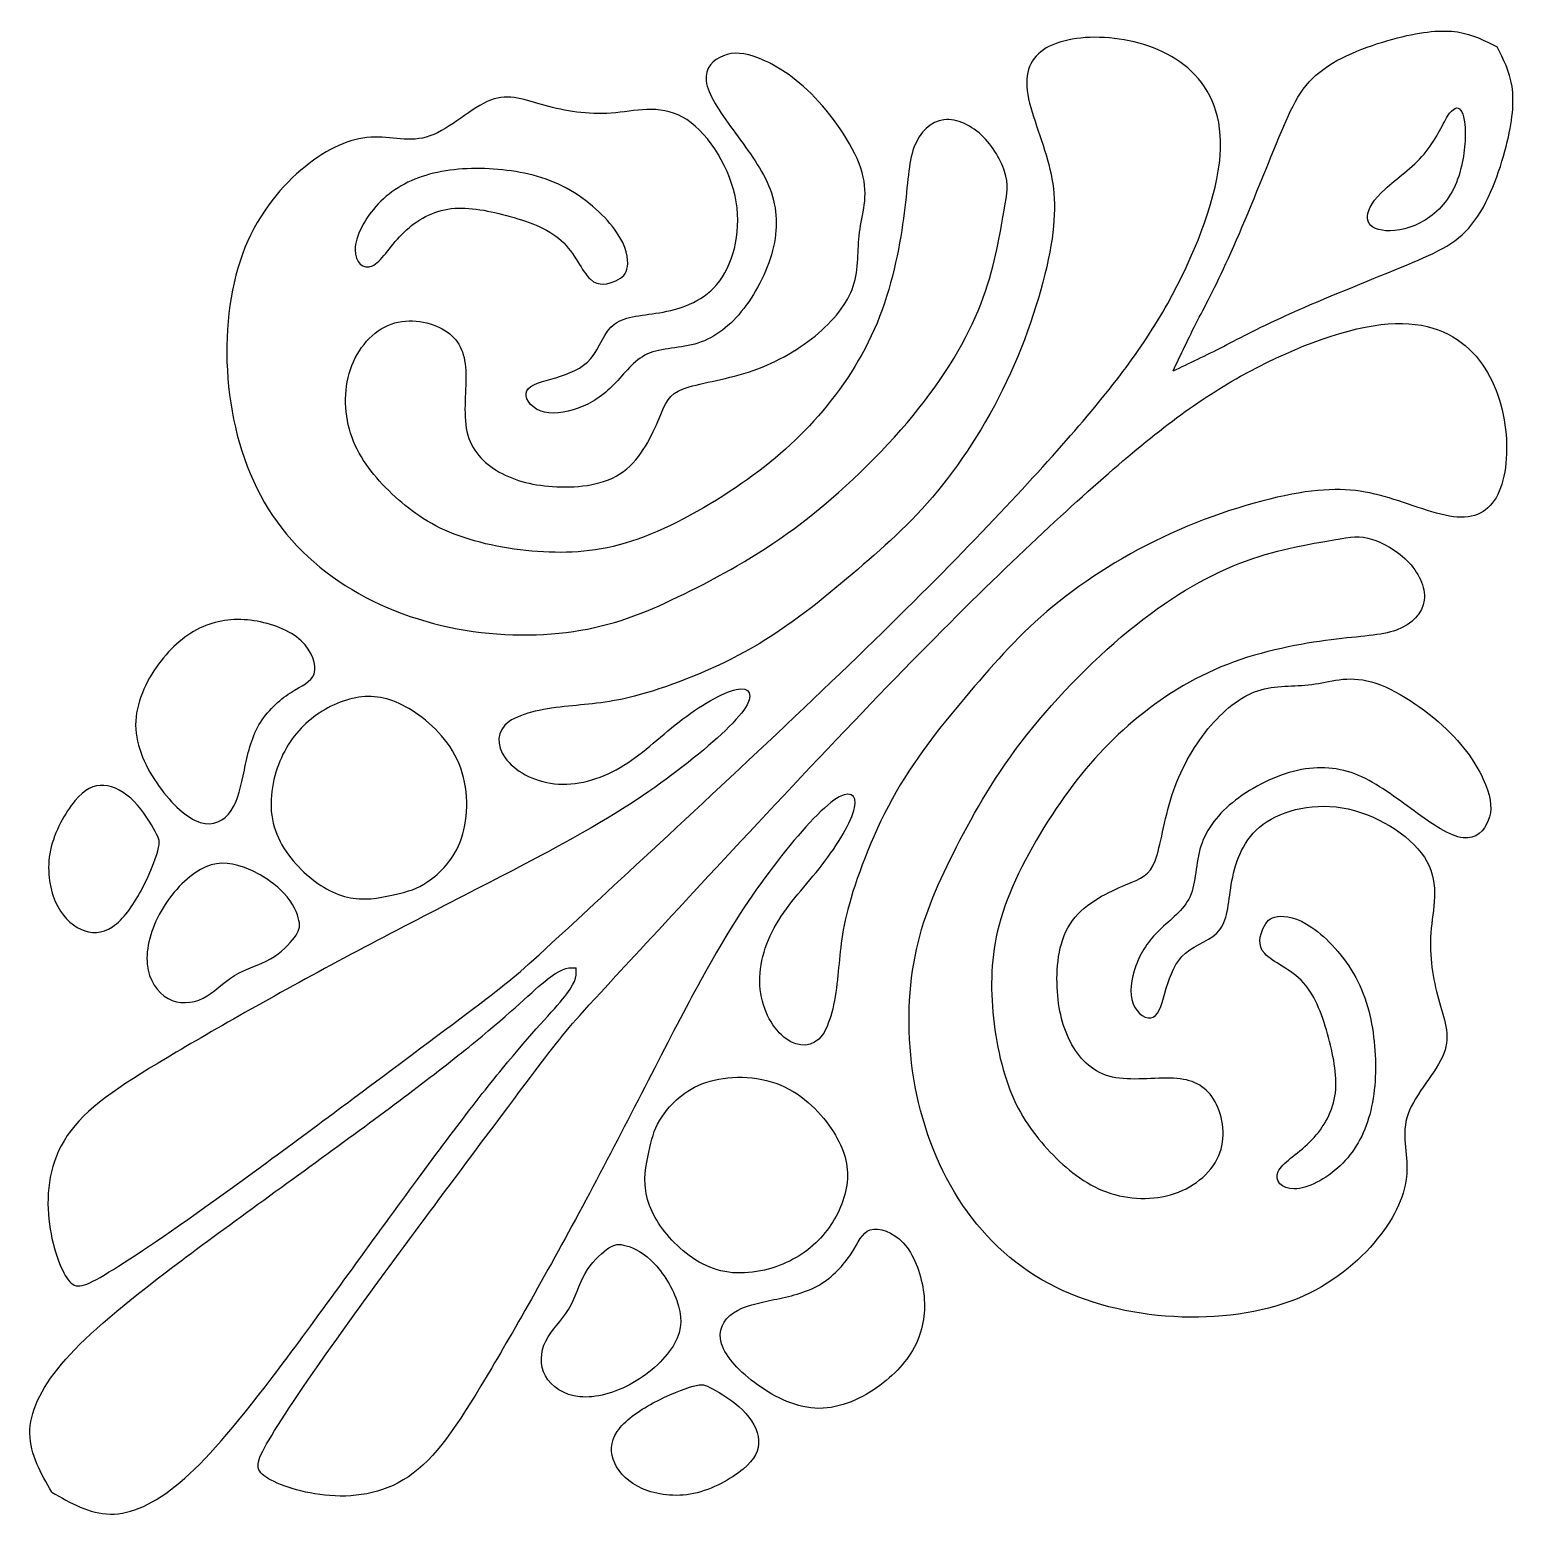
# Model space of a CAD drawing. Header units: millimetres. Extents: x 183 to 445, y 12 to 405.
# Drawn here: x 315.3 to 346.34, y 11.86 to 42.9 of the extents above; entities that cross this region are included whole.
import ezdxf

# ---------------------------------------------------------------- set-up
doc = ezdxf.new("R2010")
doc.units = ezdxf.units.MM
doc.layers.add('Default', color=7, linetype='Continuous')
doc.layers.add('DV1_Layer_1', color=7, linetype='Continuous')

# ---------------------------------------------------------------- blocks, each defined once
blk = doc.blocks.new('SE')
at = {"layer": 'DV1_Layer_1', "color": 7, "linetype": 'Continuous'}
for points, knots in [([(339.202, 35.769), (339.364, 36.111), (339.526, 36.454), (339.715, 36.823), (339.905, 37.192), (340.337, 37.985), (341.082, 39.835), (341.364, 40.525), (341.646, 41.216), (341.838, 41.673), (342.268, 42.018), (342.697, 42.363), (343.364, 42.597), (343.895, 42.733), (344.427, 42.868), (344.823, 42.904), (345.148, 42.856), (345.472, 42.808), (345.724, 42.676), (345.976, 42.543)], [0, 0, 0, 0, 0.125, 0.125, 0.125, 0.25, 0.375, 0.375, 0.375, 0.5, 0.5, 0.5, 0.625, 0.625, 0.625, 0.75, 0.75, 0.75, 1, 1, 1, 1]), ([(325.049, 22.8), (324.515, 22.386), (323.565, 21.679), (322.477, 20.868), (321.39, 20.058), (320.163, 19.144), (319.148, 18.417), (318.132, 17.69), (317.327, 17.149), (316.852, 16.866), (316.377, 16.584), (316.233, 16.56), (316.071, 16.806), (315.908, 17.052), (315.728, 17.569), (315.686, 18.14), (315.644, 18.711), (315.74, 19.336), (316.155, 19.883), (316.569, 20.43), (317.303, 20.899), (318.361, 21.524), (319.418, 22.149), (320.801, 22.93), (322.279, 23.712), (323.757, 24.493), (325.332, 25.274), (326.45, 25.887), (327.568, 26.5), (328.229, 26.945), (329.443, 27.871), (329.996, 28.351), (330.224, 28.676), (330.453, 29.001), (330.357, 29.169), (330.068, 29.109), (329.78, 29.049), (329.299, 28.76), (328.872, 28.43), (328.445, 28.099), (328.073, 27.726), (327.64, 27.474), (327.207, 27.222), (326.714, 27.089), (326.27, 27.137), (325.825, 27.185), (325.428, 27.414), (325.236, 27.678), (325.044, 27.943), (325.068, 28.544), (326.101, 28.712), (326.558, 28.76), (327.015, 28.808), (327.412, 28.82), (328.061, 29.001), (328.71, 29.181), (329.611, 29.529), (330.399, 29.98), (331.186, 30.431), (331.859, 30.984), (333.121, 32.054), (333.71, 32.57), (334.84, 33.941), (335.381, 34.794), (336.222, 36.645), (336.523, 37.643), (336.649, 38.394), (336.775, 39.145), (336.727, 39.65), (336.577, 40.185), (336.427, 40.72), (336.174, 41.285), (336.144, 41.712), (336.114, 42.138), (336.307, 42.427), (336.685, 42.589), (337.064, 42.752), (337.629, 42.788), (338.182, 42.691), (338.734, 42.595), (339.276, 42.367), (339.66, 41.958), (340.045, 41.55), (340.273, 40.96), (340.171, 40.113), (340.069, 39.266), (339.636, 38.16), (339.089, 37.18), (338.542, 36.201), (337.881, 35.347), (336.871, 34.205), (335.862, 33.063), (334.503, 31.633), (332.603, 29.793), (330.703, 27.953), (328.261, 25.703), (326.981, 24.518), (325.701, 23.333), (325.582, 23.214), (325.049, 22.8)], [0, 0, 0, 0, 0.027778, 0.027778, 0.027778, 0.055556, 0.055556, 0.055556, 0.083333, 0.083333, 0.083333, 0.111111, 0.111111, 0.111111, 0.138889, 0.138889, 0.138889, 0.166667, 0.166667, 0.166667, 0.194444, 0.194444, 0.194444, 0.222222, 0.222222, 0.222222, 0.25, 0.25, 0.25, 0.277778, 0.277778, 0.305556, 0.305556, 0.305556, 0.333333, 0.333333, 0.333333, 0.361111, 0.361111, 0.361111, 0.388889, 0.388889, 0.388889, 0.416667, 0.416667, 0.416667, 0.444444, 0.444444, 0.444444, 0.472222, 0.5, 0.5, 0.5, 0.527778, 0.527778, 0.527778, 0.555556, 0.555556, 0.555556, 0.583333, 0.583333, 0.611111, 0.611111, 0.638889, 0.638889, 0.666667, 0.666667, 0.666667, 0.694444, 0.694444, 0.694444, 0.722222, 0.722222, 0.722222, 0.75, 0.75, 0.75, 0.777778, 0.777778, 0.777778, 0.805556, 0.805556, 0.805556, 0.833333, 0.833333, 0.833333, 0.861111, 0.861111, 0.861111, 0.888889, 0.888889, 0.888889, 0.916667, 0.916667, 0.916667, 0.944444, 0.944444, 0.944444, 1, 1, 1, 1]), ([(339.202, 35.769), (339.544, 35.931), (339.887, 36.093), (340.625, 36.472), (341.022, 36.688), (341.682, 36.982), (342.343, 37.276), (343.268, 37.649), (343.959, 37.931), (344.649, 38.213), (345.105, 38.405), (345.451, 38.835), (345.796, 39.264), (346.03, 39.931), (346.166, 40.462), (346.301, 40.994), (346.337, 41.39), (346.289, 41.715), (346.241, 42.039), (346.108, 42.291), (345.976, 42.543)], [0, 0, 0, 0, 0.125, 0.125, 0.25, 0.25, 0.25, 0.375, 0.375, 0.375, 0.5, 0.5, 0.5, 0.625, 0.625, 0.625, 0.75, 0.75, 0.75, 1, 1, 1, 1]), ([(335.644, 38.985), (335.568, 38.562), (335.466, 37.895), (335.181, 37.165), (334.896, 36.436), (334.427, 35.643), (333.767, 34.838), (333.106, 34.033), (332.253, 33.217), (331.437, 32.592), (330.62, 31.968), (329.839, 31.535), (329.118, 31.175), (328.398, 30.814), (327.076, 30.238), (325.287, 30.202), (324.401, 30.349), (323.515, 30.496), (322.638, 30.808), (321.894, 31.283), (321.149, 31.757), (320.536, 32.394), (320.119, 33.172), (319.701, 33.949), (319.479, 34.868), (319.428, 35.784), (319.377, 36.7), (319.497, 37.613), (319.797, 38.352), (320.098, 39.09), (320.578, 39.655), (321.053, 40.039), (321.527, 40.423), (321.996, 40.628), (322.425, 40.655), (322.854, 40.682), (323.245, 40.532), (323.665, 40.681), (324.086, 40.831), (324.537, 41.281), (324.932, 41.431), (325.326, 41.581), (325.663, 41.432), (326.073, 41.317), (326.481, 41.203), (326.962, 41.124), (327.456, 41.16), (327.95, 41.197), (328.457, 41.348), (329.428, 40.808), (329.892, 40.117), (330.043, 39.433), (330.193, 38.748), (330.031, 38.069), (329.722, 37.652), (329.413, 37.234), (328.956, 37.078), (328.542, 37), (328.127, 36.922), (327.755, 36.922), (327.527, 36.754), (327.299, 36.586), (327.214, 36.25), (326.848, 35.811), (326.566, 35.709), (326.293, 35.628), (326.019, 35.547), (325.755, 35.487), (325.689, 35.355), (325.623, 35.223), (325.755, 35.018), (325.971, 34.934), (326.188, 34.85), (326.488, 34.886), (326.764, 34.988), (327.04, 35.09), (327.292, 35.259), (327.512, 35.484), (327.731, 35.709), (327.917, 35.991), (328.211, 36.123), (328.506, 36.255), (328.908, 36.237), (329.268, 36.352), (329.629, 36.466), (329.947, 36.712), (330.226, 37.075), (330.505, 37.439), (330.746, 37.919), (330.848, 38.37), (330.95, 38.82), (330.914, 39.24), (330.746, 39.643), (330.578, 40.045), (330.277, 40.429), (330.001, 40.808), (329.725, 41.186), (329.473, 41.559), (329.44, 41.832), (329.407, 42.105), (329.593, 42.279), (329.8, 42.36), (330.007, 42.441), (330.235, 42.429), (330.557, 42.3), (330.878, 42.171), (331.292, 41.925), (331.713, 41.487), (332.133, 41.048), (332.56, 40.417), (332.701, 39.916), (332.842, 39.414), (332.698, 39.042), (332.647, 38.667), (332.596, 38.292), (332.638, 37.913), (332.515, 37.544), (332.391, 37.174), (332.103, 36.814), (331.716, 36.499), (331.328, 36.183), (330.842, 35.913), (330.325, 35.745), (329.809, 35.577), (329.262, 35.511), (328.656, 35.277), (328.596, 35.109), (328.455, 34.775), (328.314, 34.442), (328.091, 33.943), (327.71, 33.664), (327.329, 33.385), (326.247, 33.265), (325.443, 33.469), (325.113, 33.655), (324.782, 33.841), (324.524, 34.111), (324.437, 34.499), (324.35, 34.886), (324.434, 35.391), (324.413, 35.778), (324.392, 36.165), (324.266, 36.436), (323.977, 36.616), (323.689, 36.796), (323.239, 36.886), (322.854, 36.748), (322.47, 36.61), (322.152, 36.243), (322.001, 35.799), (321.852, 35.355), (321.869, 34.832), (322.035, 34.379), (322.2, 33.925), (322.512, 33.541), (322.869, 33.202), (323.227, 32.862), (323.629, 32.568), (324.17, 32.358), (324.71, 32.148), (325.389, 32.021), (326.037, 31.985), (326.686, 31.95), (327.304, 32.004), (328.01, 32.253), (328.716, 32.502), (329.509, 32.946), (330.178, 33.412), (330.848, 33.877), (331.395, 34.364), (331.878, 34.937), (332.361, 35.511), (332.782, 36.171), (333.067, 36.907), (333.352, 37.643), (333.502, 38.454), (333.581, 39.072), (333.659, 39.691), (333.665, 40.117), (333.785, 40.442), (333.905, 40.766), (334.139, 40.988), (334.412, 41.021), (334.686, 41.054), (334.998, 40.898), (335.238, 40.658), (335.478, 40.417), (335.647, 40.093), (335.707, 39.841), (335.767, 39.589), (335.719, 39.409), (335.644, 38.985)], [0, 0, 0, 0, 0.014925, 0.014925, 0.014925, 0.029851, 0.029851, 0.029851, 0.044776, 0.044776, 0.044776, 0.059701, 0.059701, 0.059701, 0.074627, 0.089552, 0.089552, 0.089552, 0.104478, 0.104478, 0.104478, 0.119403, 0.119403, 0.119403, 0.134328, 0.134328, 0.134328, 0.149254, 0.149254, 0.149254, 0.164179, 0.164179, 0.164179, 0.179104, 0.179104, 0.179104, 0.19403, 0.19403, 0.19403, 0.208955, 0.208955, 0.208955, 0.223881, 0.223881, 0.223881, 0.238806, 0.238806, 0.238806, 0.253731, 0.253731, 0.268657, 0.268657, 0.268657, 0.283582, 0.283582, 0.283582, 0.298507, 0.298507, 0.298507, 0.313433, 0.313433, 0.313433, 0.328358, 0.328358, 0.343284, 0.343284, 0.343284, 0.358209, 0.358209, 0.358209, 0.373134, 0.373134, 0.373134, 0.38806, 0.38806, 0.38806, 0.402985, 0.402985, 0.402985, 0.41791, 0.41791, 0.41791, 0.432836, 0.432836, 0.432836, 0.447761, 0.447761, 0.447761, 0.462687, 0.462687, 0.462687, 0.477612, 0.477612, 0.477612, 0.492537, 0.492537, 0.492537, 0.507463, 0.507463, 0.507463, 0.522388, 0.522388, 0.522388, 0.537313, 0.537313, 0.537313, 0.552239, 0.552239, 0.552239, 0.567164, 0.567164, 0.567164, 0.58209, 0.58209, 0.58209, 0.597015, 0.597015, 0.597015, 0.61194, 0.61194, 0.61194, 0.626866, 0.626866, 0.626866, 0.641791, 0.641791, 0.656716, 0.656716, 0.656716, 0.671642, 0.671642, 0.671642, 0.686567, 0.701493, 0.701493, 0.701493, 0.716418, 0.716418, 0.716418, 0.731343, 0.731343, 0.731343, 0.746269, 0.746269, 0.746269, 0.761194, 0.761194, 0.761194, 0.776119, 0.776119, 0.776119, 0.791045, 0.791045, 0.791045, 0.80597, 0.80597, 0.80597, 0.820896, 0.820896, 0.820896, 0.835821, 0.835821, 0.835821, 0.850746, 0.850746, 0.850746, 0.865672, 0.865672, 0.865672, 0.880597, 0.880597, 0.880597, 0.895522, 0.895522, 0.895522, 0.910448, 0.910448, 0.910448, 0.925373, 0.925373, 0.925373, 0.940299, 0.940299, 0.940299, 0.955224, 0.955224, 0.955224, 0.970149, 0.970149, 0.970149, 1, 1, 1, 1]), ([(344.943, 41.096), (344.829, 40.916), (344.691, 40.586), (344.451, 40.303), (344.211, 40.021), (343.868, 39.787), (343.634, 39.571), (343.4, 39.354), (343.274, 39.156), (343.265, 39.003), (343.256, 38.85), (343.364, 38.742), (343.571, 38.709), (343.778, 38.676), (344.085, 38.718), (344.367, 38.862), (344.649, 39.006), (344.907, 39.252), (345.07, 39.583), (345.232, 39.913), (345.298, 40.327), (345.31, 40.634), (345.322, 40.94), (345.28, 41.138), (345.214, 41.222), (345.148, 41.306), (345.058, 41.276), (344.943, 41.096)], [0, 0, 0, 0, 0.1, 0.1, 0.1, 0.2, 0.2, 0.2, 0.3, 0.3, 0.3, 0.4, 0.4, 0.4, 0.5, 0.5, 0.5, 0.6, 0.6, 0.6, 0.7, 0.7, 0.7, 0.8, 0.8, 0.8, 1, 1, 1, 1]), ([(327.55, 37.654), (327.406, 37.588), (327.195, 37.524), (327.018, 37.685), (326.841, 37.846), (326.697, 38.231), (326.409, 38.495), (326.122, 38.76), (325.689, 38.904), (325.263, 39.018), (324.836, 39.132), (324.416, 39.216), (324.039, 39.154), (323.663, 39.092), (323.331, 38.884), (323.075, 38.623), (322.82, 38.362), (322.642, 38.047), (322.278, 37.883), (322.092, 38.033), (322.098, 38.304), (322.104, 38.574), (322.302, 38.964), (322.582, 39.262), (322.863, 39.56), (323.227, 39.765), (323.658, 39.881), (324.09, 39.997), (324.59, 40.025), (325.087, 39.982), (325.583, 39.94), (326.078, 39.827), (326.52, 39.588), (326.962, 39.348), (327.353, 38.982), (327.566, 38.673), (327.779, 38.364), (327.815, 38.111), (327.794, 37.951), (327.773, 37.79), (327.695, 37.721), (327.55, 37.654)], [0, 0, 0, 0, 0.066667, 0.066667, 0.066667, 0.133333, 0.133333, 0.133333, 0.2, 0.2, 0.2, 0.266667, 0.266667, 0.266667, 0.333333, 0.333333, 0.333333, 0.4, 0.4, 0.466667, 0.466667, 0.466667, 0.533333, 0.533333, 0.533333, 0.6, 0.6, 0.6, 0.666667, 0.666667, 0.666667, 0.733333, 0.733333, 0.733333, 0.8, 0.8, 0.8, 0.866667, 0.866667, 0.866667, 1, 1, 1, 1]), ([(326.233, 21.616), (325.819, 21.082), (325.111, 20.132), (324.301, 19.045), (323.49, 17.957), (322.577, 16.731), (321.85, 15.715), (321.122, 14.699), (320.581, 13.894), (320.299, 13.419), (320.017, 12.944), (319.993, 12.8), (320.239, 12.638), (320.485, 12.475), (321.002, 12.295), (321.573, 12.253), (322.144, 12.211), (322.769, 12.307), (323.316, 12.722), (323.863, 13.137), (324.801, 14.603), (326.363, 17.368), (327.144, 18.846), (327.926, 20.325), (328.707, 21.899), (329.32, 23.017), (329.933, 24.135), (330.823, 25.457), (331.784, 26.563), (332.109, 26.791), (332.433, 27.02), (332.602, 26.924), (332.542, 26.635), (332.481, 26.347), (332.193, 25.866), (331.862, 25.439), (331.532, 25.012), (331.159, 24.64), (330.907, 24.207), (330.654, 23.774), (330.522, 23.282), (330.57, 22.837), (330.618, 22.392), (330.847, 21.995), (331.111, 21.803), (331.375, 21.611), (331.676, 21.623), (331.869, 21.887), (332.061, 22.152), (332.145, 22.669), (332.193, 23.125), (332.241, 23.582), (332.253, 23.979), (332.614, 25.277), (332.962, 26.178), (333.413, 26.966), (333.864, 27.753), (334.417, 28.426), (334.952, 29.057), (335.487, 29.688), (336.003, 30.277), (336.689, 30.842), (337.374, 31.407), (338.227, 31.948), (339.153, 32.369), (340.078, 32.789), (341.076, 33.09), (341.827, 33.216), (342.578, 33.342), (343.083, 33.294), (343.618, 33.144), (344.153, 32.994), (344.718, 32.742), (345.145, 32.711), (345.571, 32.681), (345.86, 32.874), (346.022, 33.252), (346.184, 33.631), (346.22, 34.196), (346.124, 34.749), (346.028, 35.302), (345.8, 35.843), (345.391, 36.227), (344.982, 36.612), (344.393, 36.84), (342.699, 36.636), (341.593, 36.203), (339.634, 35.109), (338.78, 34.448), (337.638, 33.439), (336.496, 32.429), (335.066, 31.071), (333.226, 29.17), (331.386, 27.27), (329.136, 24.828), (327.951, 23.548), (326.766, 22.268), (326.647, 22.15), (326.233, 21.616)], [0, 0, 0, 0, 0.027778, 0.027778, 0.027778, 0.055556, 0.055556, 0.055556, 0.083333, 0.083333, 0.083333, 0.111111, 0.111111, 0.111111, 0.138889, 0.138889, 0.138889, 0.166667, 0.166667, 0.166667, 0.194444, 0.222222, 0.222222, 0.222222, 0.25, 0.25, 0.25, 0.277778, 0.305556, 0.305556, 0.305556, 0.333333, 0.333333, 0.333333, 0.361111, 0.361111, 0.361111, 0.388889, 0.388889, 0.388889, 0.416667, 0.416667, 0.416667, 0.444444, 0.444444, 0.444444, 0.472222, 0.472222, 0.472222, 0.5, 0.5, 0.5, 0.527778, 0.527778, 0.555556, 0.555556, 0.555556, 0.583333, 0.583333, 0.583333, 0.611111, 0.611111, 0.611111, 0.638889, 0.638889, 0.638889, 0.666667, 0.666667, 0.666667, 0.694444, 0.694444, 0.694444, 0.722222, 0.722222, 0.722222, 0.75, 0.75, 0.75, 0.777778, 0.777778, 0.777778, 0.805556, 0.805556, 0.805556, 0.833333, 0.833333, 0.861111, 0.861111, 0.888889, 0.888889, 0.888889, 0.916667, 0.916667, 0.916667, 0.944444, 0.944444, 0.944444, 1, 1, 1, 1]), ([(342.418, 32.211), (341.995, 32.136), (341.328, 32.034), (340.598, 31.748), (339.869, 31.463), (339.076, 30.994), (338.271, 30.334), (337.466, 29.673), (336.649, 28.82), (336.025, 28.004), (335.4, 27.187), (334.968, 26.406), (334.608, 25.686), (334.247, 24.965), (333.959, 24.304), (333.806, 23.526), (333.653, 22.749), (333.635, 21.854), (333.782, 20.968), (333.929, 20.082), (334.241, 19.205), (334.716, 18.46), (335.19, 17.716), (335.827, 17.103), (336.604, 16.686), (337.382, 16.268), (338.301, 16.046), (339.217, 15.995), (340.133, 15.944), (341.046, 16.064), (341.784, 16.364), (342.523, 16.665), (343.088, 17.145), (343.472, 17.62), (343.856, 18.094), (344.061, 18.563), (344.088, 18.992), (344.115, 19.422), (343.965, 19.812), (344.114, 20.233), (344.264, 20.653), (344.714, 21.104), (344.864, 21.499), (345.014, 21.893), (344.865, 22.231), (344.751, 22.639), (344.636, 23.049), (344.557, 23.529), (344.593, 24.023), (344.629, 24.517), (344.781, 25.025), (344.511, 25.51), (344.241, 25.995), (343.55, 26.459), (342.865, 26.61), (342.181, 26.761), (341.502, 26.598), (341.085, 26.289), (340.667, 25.98), (340.511, 25.523), (340.433, 25.109), (340.355, 24.694), (340.355, 24.322), (340.187, 24.094), (340.019, 23.866), (339.682, 23.782), (339.463, 23.598), (339.244, 23.415), (339.142, 23.133), (339.061, 22.86), (338.98, 22.586), (338.92, 22.322), (338.788, 22.256), (338.655, 22.19), (338.451, 22.322), (338.367, 22.539), (338.283, 22.755), (338.319, 23.055), (338.421, 23.331), (338.523, 23.607), (338.691, 23.86), (338.917, 24.079), (339.142, 24.298), (339.424, 24.484), (339.556, 24.779), (339.688, 25.073), (339.67, 25.475), (339.899, 26.196), (340.145, 26.514), (340.508, 26.793), (340.871, 27.073), (341.352, 27.313), (342.253, 27.517), (342.673, 27.481), (343.076, 27.313), (343.478, 27.145), (343.862, 26.844), (344.241, 26.568), (344.619, 26.292), (344.991, 26.04), (345.265, 26.007), (345.538, 25.974), (345.712, 26.16), (345.793, 26.367), (345.874, 26.574), (345.862, 26.802), (345.733, 27.124), (345.604, 27.445), (345.358, 27.859), (344.919, 28.28), (344.481, 28.7), (343.85, 29.127), (342.847, 29.409), (342.475, 29.265), (342.1, 29.214), (341.724, 29.163), (341.346, 29.205), (340.977, 29.082), (340.607, 28.959), (340.247, 28.67), (339.932, 28.283), (339.616, 27.895), (339.346, 27.409), (339.01, 26.376), (338.944, 25.83), (338.827, 25.526), (338.709, 25.223), (338.541, 25.163), (338.208, 25.022), (337.875, 24.881), (337.376, 24.658), (337.097, 24.277), (336.818, 23.896), (336.757, 23.355), (336.8, 22.412), (336.902, 22.01), (337.274, 21.349), (337.544, 21.091), (337.932, 21.004), (338.319, 20.917), (338.824, 21.001), (339.211, 20.98), (339.598, 20.959), (339.869, 20.833), (340.049, 20.544), (340.229, 20.256), (340.319, 19.806), (340.181, 19.422), (340.043, 19.037), (339.676, 18.719), (339.232, 18.569), (338.788, 18.418), (338.265, 18.436), (337.812, 18.602), (337.358, 18.767), (336.974, 19.079), (336.295, 19.794), (336.001, 20.196), (335.791, 20.737), (335.58, 21.277), (335.454, 21.956), (335.418, 22.605), (335.382, 23.253), (335.436, 23.872), (335.686, 24.577), (335.935, 25.283), (336.379, 26.076), (336.845, 26.745), (337.31, 27.415), (337.797, 27.962), (338.37, 28.445), (338.944, 28.929), (339.604, 29.349), (340.34, 29.634), (341.076, 29.92), (341.886, 30.069), (342.505, 30.148), (343.124, 30.226), (343.55, 30.232), (343.874, 30.352), (344.199, 30.472), (344.421, 30.706), (344.454, 30.979), (344.487, 31.253), (344.331, 31.565), (344.091, 31.805), (343.85, 32.046), (343.526, 32.214), (343.274, 32.274), (343.021, 32.334), (342.841, 32.286), (342.418, 32.211)], [0, 0, 0, 0, 0.014925, 0.014925, 0.014925, 0.029851, 0.029851, 0.029851, 0.044776, 0.044776, 0.044776, 0.059701, 0.059701, 0.059701, 0.074627, 0.074627, 0.074627, 0.089552, 0.089552, 0.089552, 0.104478, 0.104478, 0.104478, 0.119403, 0.119403, 0.119403, 0.134328, 0.134328, 0.134328, 0.149254, 0.149254, 0.149254, 0.164179, 0.164179, 0.164179, 0.179104, 0.179104, 0.179104, 0.19403, 0.19403, 0.19403, 0.208955, 0.208955, 0.208955, 0.223881, 0.223881, 0.223881, 0.238806, 0.238806, 0.238806, 0.253731, 0.253731, 0.253731, 0.268657, 0.268657, 0.268657, 0.283582, 0.283582, 0.283582, 0.298507, 0.298507, 0.298507, 0.313433, 0.313433, 0.313433, 0.328358, 0.328358, 0.328358, 0.343284, 0.343284, 0.343284, 0.358209, 0.358209, 0.358209, 0.373134, 0.373134, 0.373134, 0.38806, 0.38806, 0.38806, 0.402985, 0.402985, 0.402985, 0.41791, 0.41791, 0.41791, 0.432836, 0.432836, 0.447761, 0.447761, 0.447761, 0.462687, 0.462687, 0.477612, 0.477612, 0.477612, 0.492537, 0.492537, 0.492537, 0.507463, 0.507463, 0.507463, 0.522388, 0.522388, 0.522388, 0.537313, 0.537313, 0.537313, 0.552239, 0.552239, 0.552239, 0.567164, 0.567164, 0.58209, 0.58209, 0.58209, 0.597015, 0.597015, 0.597015, 0.61194, 0.61194, 0.61194, 0.626866, 0.626866, 0.641791, 0.641791, 0.641791, 0.656716, 0.656716, 0.656716, 0.671642, 0.671642, 0.671642, 0.686567, 0.686567, 0.701493, 0.701493, 0.716418, 0.716418, 0.716418, 0.731343, 0.731343, 0.731343, 0.746269, 0.746269, 0.746269, 0.761194, 0.761194, 0.761194, 0.776119, 0.776119, 0.776119, 0.791045, 0.791045, 0.791045, 0.80597, 0.80597, 0.820896, 0.820896, 0.820896, 0.835821, 0.835821, 0.835821, 0.850746, 0.850746, 0.850746, 0.865672, 0.865672, 0.865672, 0.880597, 0.880597, 0.880597, 0.895522, 0.895522, 0.895522, 0.910448, 0.910448, 0.910448, 0.925373, 0.925373, 0.925373, 0.940299, 0.940299, 0.940299, 0.955224, 0.955224, 0.955224, 0.970149, 0.970149, 0.970149, 1, 1, 1, 1]), ([(320.745, 29.038), (320.512, 28.887), (320.254, 28.652), (320.089, 28.367), (319.924, 28.082), (319.851, 27.745), (319.784, 27.423), (319.716, 27.1), (319.653, 26.791), (319.508, 26.576), (319.362, 26.361), (319.134, 26.241), (318.861, 26.328), (318.587, 26.415), (318.269, 26.709), (318, 27.083), (317.731, 27.457), (317.512, 27.911), (317.511, 28.365), (317.509, 28.82), (317.725, 29.277), (317.991, 29.639), (318.257, 30.001), (318.572, 30.268), (318.912, 30.418), (319.251, 30.568), (319.614, 30.601), (319.985, 30.546), (320.356, 30.49), (320.734, 30.346), (320.97, 30.128), (321.206, 29.91), (321.299, 29.619), (321.242, 29.439), (321.185, 29.259), (320.978, 29.19), (320.745, 29.038)], [0, 0, 0, 0, 0.076923, 0.076923, 0.076923, 0.153846, 0.153846, 0.153846, 0.230769, 0.230769, 0.230769, 0.307692, 0.307692, 0.307692, 0.384615, 0.384615, 0.384615, 0.461538, 0.461538, 0.461538, 0.538462, 0.538462, 0.538462, 0.615385, 0.615385, 0.615385, 0.692308, 0.692308, 0.692308, 0.769231, 0.769231, 0.769231, 0.846154, 0.846154, 0.846154, 1, 1, 1, 1]), ([(322.964, 24.831), (322.716, 24.772), (322.392, 24.694), (322.062, 24.743), (321.731, 24.791), (321.395, 24.965), (320.773, 25.514), (320.488, 25.89), (320.386, 26.316), (320.284, 26.742), (320.365, 27.22), (320.527, 27.61), (320.689, 28.001), (320.932, 28.304), (321.234, 28.534), (321.536, 28.763), (321.897, 28.92), (322.243, 28.954), (322.59, 28.989), (322.923, 28.902), (323.293, 28.667), (323.662, 28.433), (324.067, 28.052), (324.272, 27.556), (324.476, 27.061), (324.479, 26.451), (324.326, 26.001), (324.173, 25.55), (323.863, 25.259), (323.623, 25.094), (323.383, 24.929), (323.212, 24.89), (322.964, 24.831)], [0, 0, 0, 0, 0.083333, 0.083333, 0.083333, 0.166667, 0.166667, 0.25, 0.25, 0.25, 0.333333, 0.333333, 0.333333, 0.416667, 0.416667, 0.416667, 0.5, 0.5, 0.5, 0.583333, 0.583333, 0.583333, 0.666667, 0.666667, 0.666667, 0.75, 0.75, 0.75, 0.833333, 0.833333, 0.833333, 1, 1, 1, 1]), ([(317.975, 25.736), (317.92, 25.544), (317.792, 25.211), (317.623, 24.899), (317.455, 24.586), (317.248, 24.295), (317.029, 24.148), (316.81, 24.001), (316.578, 23.998), (316.365, 24.094), (316.152, 24.19), (315.957, 24.385), (315.831, 24.676), (315.705, 24.968), (315.648, 25.355), (315.73, 25.747), (315.813, 26.139), (316.035, 26.535), (316.241, 26.78), (316.446, 27.025), (316.635, 27.118), (316.845, 27.103), (317.056, 27.088), (317.287, 26.965), (317.481, 26.768), (317.674, 26.571), (317.831, 26.301), (317.919, 26.14), (318.008, 25.98), (318.029, 25.929), (317.975, 25.736)], [0, 0, 0, 0, 0.090909, 0.090909, 0.090909, 0.181818, 0.181818, 0.181818, 0.272727, 0.272727, 0.272727, 0.363636, 0.363636, 0.363636, 0.454545, 0.454545, 0.454545, 0.545455, 0.545455, 0.545455, 0.636364, 0.636364, 0.636364, 0.727273, 0.727273, 0.727273, 0.818182, 0.818182, 0.818182, 1, 1, 1, 1]), ([(320.83, 23.923), (320.731, 23.791), (320.557, 23.604), (320.329, 23.475), (320.101, 23.346), (319.818, 23.274), (319.581, 23.13), (319.344, 22.986), (319.152, 22.77), (318.919, 22.654), (318.686, 22.539), (318.413, 22.524), (318.188, 22.647), (317.963, 22.77), (317.786, 23.031), (317.753, 23.364), (317.719, 23.698), (317.831, 24.103), (318.042, 24.474), (318.254, 24.845), (318.566, 25.181), (318.867, 25.346), (319.167, 25.511), (319.455, 25.505), (320.074, 25.283), (320.404, 25.067), (320.61, 24.852), (320.815, 24.637), (320.896, 24.424), (320.925, 24.279), (320.954, 24.133), (320.929, 24.055), (320.83, 23.923)], [0, 0, 0, 0, 0.083333, 0.083333, 0.083333, 0.166667, 0.166667, 0.166667, 0.25, 0.25, 0.25, 0.333333, 0.333333, 0.333333, 0.416667, 0.416667, 0.416667, 0.5, 0.5, 0.5, 0.583333, 0.583333, 0.583333, 0.666667, 0.666667, 0.75, 0.75, 0.75, 0.833333, 0.833333, 0.833333, 1, 1, 1, 1]), ([(341.087, 24.118), (341.021, 23.973), (340.957, 23.762), (341.118, 23.585), (341.279, 23.408), (341.664, 23.265), (341.928, 22.977), (342.193, 22.689), (342.337, 22.256), (342.451, 21.83), (342.565, 21.403), (342.649, 20.983), (342.525, 20.23), (342.317, 19.898), (341.794, 19.387), (341.48, 19.209), (341.398, 19.027), (341.316, 18.845), (341.466, 18.659), (341.736, 18.665), (342.007, 18.671), (342.397, 18.869), (342.695, 19.15), (342.993, 19.43), (343.198, 19.794), (343.314, 20.225), (343.43, 20.657), (343.458, 21.157), (343.415, 21.654), (343.373, 22.151), (343.26, 22.645), (343.021, 23.087), (342.781, 23.529), (342.415, 23.92), (342.106, 24.133), (341.796, 24.346), (341.544, 24.382), (341.383, 24.361), (341.223, 24.34), (341.154, 24.262), (341.087, 24.118)], [0, 0, 0, 0, 0.066667, 0.066667, 0.066667, 0.133333, 0.133333, 0.133333, 0.2, 0.2, 0.2, 0.266667, 0.266667, 0.333333, 0.333333, 0.4, 0.4, 0.4, 0.466667, 0.466667, 0.466667, 0.533333, 0.533333, 0.533333, 0.6, 0.6, 0.6, 0.666667, 0.666667, 0.666667, 0.733333, 0.733333, 0.733333, 0.8, 0.8, 0.8, 0.866667, 0.866667, 0.866667, 1, 1, 1, 1]), ([(315.757, 12.324), (315.531, 12.718), (315.305, 13.112), (315.3, 13.55), (315.295, 13.987), (315.512, 14.468), (315.962, 15.003), (316.413, 15.538), (317.098, 16.127), (319.214, 17.738), (320.644, 18.759), (323.06, 20.526), (324.046, 21.272), (324.755, 21.861), (325.464, 22.45), (325.897, 22.882), (326.178, 23.094), (326.46, 23.305), (326.589, 23.296), (326.719, 23.286)], [0, 0, 0, 0, 0.125, 0.125, 0.125, 0.25, 0.25, 0.25, 0.375, 0.375, 0.5, 0.5, 0.625, 0.625, 0.625, 0.75, 0.75, 0.75, 1, 1, 1, 1]), ([(315.757, 12.324), (316.151, 12.098), (316.545, 11.872), (317.42, 11.862), (317.901, 12.079), (318.436, 12.53), (318.971, 12.98), (319.56, 13.666), (320.365, 14.723), (321.171, 15.781), (322.192, 17.211), (323.076, 18.419), (323.959, 19.627), (324.704, 20.613), (325.293, 21.322), (325.882, 22.032), (326.315, 22.464), (326.527, 22.745), (326.738, 23.027), (326.729, 23.156), (326.719, 23.286)], [0, 0, 0, 0, 0.125, 0.125, 0.25, 0.25, 0.25, 0.375, 0.375, 0.375, 0.5, 0.5, 0.5, 0.625, 0.625, 0.625, 0.75, 0.75, 0.75, 1, 1, 1, 1]), ([(328.264, 19.531), (328.206, 19.283), (328.127, 18.959), (328.175, 18.629), (328.224, 18.298), (328.398, 17.962), (328.672, 17.651), (328.947, 17.34), (329.323, 17.055), (329.749, 16.953), (330.175, 16.851), (330.653, 16.932), (331.043, 17.094), (331.434, 17.256), (331.737, 17.5), (331.967, 17.801), (332.196, 18.103), (332.353, 18.463), (332.387, 18.81), (332.421, 19.157), (332.334, 19.491), (332.1, 19.86), (331.866, 20.229), (331.485, 20.635), (330.989, 20.839), (330.494, 21.043), (329.884, 21.046), (329.434, 20.893), (328.983, 20.74), (328.692, 20.43), (328.527, 20.19), (328.362, 19.95), (328.323, 19.779), (328.264, 19.531)], [0, 0, 0, 0, 0.083333, 0.083333, 0.083333, 0.166667, 0.166667, 0.166667, 0.25, 0.25, 0.25, 0.333333, 0.333333, 0.333333, 0.416667, 0.416667, 0.416667, 0.5, 0.5, 0.5, 0.583333, 0.583333, 0.583333, 0.666667, 0.666667, 0.666667, 0.75, 0.75, 0.75, 0.833333, 0.833333, 0.833333, 1, 1, 1, 1]), ([(332.471, 17.312), (332.319, 17.079), (332.085, 16.821), (331.8, 16.656), (331.515, 16.491), (331.178, 16.419), (330.856, 16.351), (330.533, 16.284), (330.223, 16.22), (330.009, 16.075), (329.794, 15.929), (329.674, 15.701), (329.761, 15.428), (329.848, 15.154), (330.142, 14.836), (330.516, 14.567), (330.89, 14.299), (331.344, 14.079), (331.798, 14.078), (332.253, 14.076), (332.71, 14.292), (333.433, 14.824), (333.701, 15.139), (333.851, 15.479), (334.001, 15.818), (334.034, 16.181), (333.978, 16.552), (333.923, 16.923), (333.779, 17.301), (333.561, 17.537), (333.343, 17.773), (333.052, 17.866), (332.872, 17.809), (332.692, 17.752), (332.623, 17.545), (332.471, 17.312)], [0, 0, 0, 0, 0.076923, 0.076923, 0.076923, 0.153846, 0.153846, 0.153846, 0.230769, 0.230769, 0.230769, 0.307692, 0.307692, 0.307692, 0.384615, 0.384615, 0.384615, 0.461538, 0.461538, 0.461538, 0.538462, 0.538462, 0.615385, 0.615385, 0.615385, 0.692308, 0.692308, 0.692308, 0.769231, 0.769231, 0.769231, 0.846154, 0.846154, 0.846154, 1, 1, 1, 1]), ([(327.356, 17.397), (327.223, 17.298), (327.037, 17.124), (326.908, 16.896), (326.779, 16.668), (326.707, 16.386), (326.563, 16.148), (326.419, 15.911), (326.203, 15.719), (326.087, 15.486), (325.971, 15.253), (325.956, 14.98), (326.079, 14.755), (326.203, 14.53), (326.464, 14.353), (326.797, 14.32), (327.13, 14.287), (327.536, 14.398), (327.907, 14.609), (328.278, 14.821), (328.614, 15.133), (328.779, 15.434), (328.944, 15.734), (328.938, 16.022), (328.827, 16.332), (328.716, 16.641), (328.5, 16.971), (328.285, 17.177), (328.07, 17.383), (327.857, 17.464), (327.711, 17.492), (327.566, 17.521), (327.488, 17.497), (327.356, 17.397)], [0, 0, 0, 0, 0.083333, 0.083333, 0.083333, 0.166667, 0.166667, 0.166667, 0.25, 0.25, 0.25, 0.333333, 0.333333, 0.333333, 0.416667, 0.416667, 0.416667, 0.5, 0.5, 0.5, 0.583333, 0.583333, 0.583333, 0.666667, 0.666667, 0.666667, 0.75, 0.75, 0.75, 0.833333, 0.833333, 0.833333, 1, 1, 1, 1]), ([(329.169, 14.542), (328.977, 14.488), (328.644, 14.359), (328.332, 14.191), (328.019, 14.022), (327.728, 13.815), (327.581, 13.596), (327.434, 13.377), (327.431, 13.146), (327.527, 12.932), (327.623, 12.719), (327.818, 12.524), (328.109, 12.398), (328.401, 12.272), (328.788, 12.215), (329.18, 12.297), (329.572, 12.38), (329.968, 12.602), (330.213, 12.808), (330.458, 13.013), (330.551, 13.203), (330.536, 13.413), (330.521, 13.623), (330.398, 13.854), (330.201, 14.048), (330.004, 14.242), (329.734, 14.398), (329.573, 14.486), (329.413, 14.575), (329.362, 14.596), (329.169, 14.542)], [0, 0, 0, 0, 0.090909, 0.090909, 0.090909, 0.181818, 0.181818, 0.181818, 0.272727, 0.272727, 0.272727, 0.363636, 0.363636, 0.363636, 0.454545, 0.454545, 0.454545, 0.545455, 0.545455, 0.545455, 0.636364, 0.636364, 0.636364, 0.727273, 0.727273, 0.727273, 0.818182, 0.818182, 0.818182, 1, 1, 1, 1])]:
    blk.add_open_spline(points, degree=3, knots=knots, dxfattribs=at)

msp = doc.modelspace()

# ---------------------------------------------------------------- block references
at = {"layer": 'Default'}
msp.add_blockref('SE', (0, 0), dxfattribs=at)

doc.saveas('drawing.dxf')
